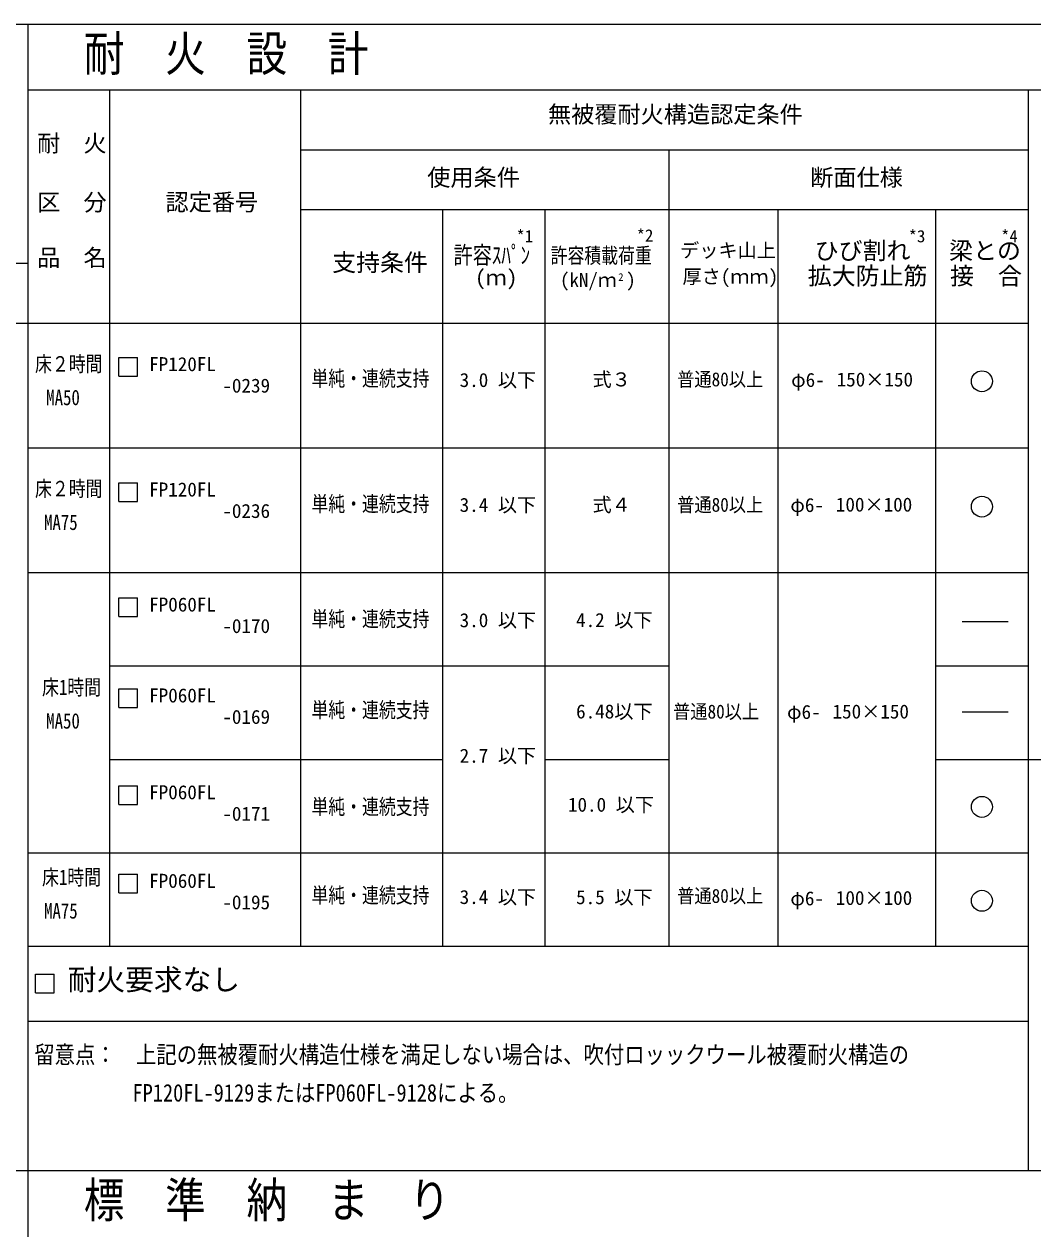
# Model space of a CAD drawing. Units: millimetres, scale not verified. Extents: x -2848 to 2848, y -2045 to 2045.
# Drawn here: x -58 to 1291, y 433 to 2045 of the extents above; entities that cross this region are included whole.
import ezdxf
from ezdxf.enums import TextEntityAlignment as Align

# ---------------------------------------------------------------- set-up
doc = ezdxf.new("R2010")
doc.units = ezdxf.units.MM
doc.header["$LTSCALE"] = 8
for name, color, linetype, lineweight in [('0-0_0', 4, 'Continuous', 9), ('0-4_16', 134, 'Continuous', 18), ('0-5_32', 4, 'Continuous', 9)]:
    doc.layers.add(name, color=color, linetype=linetype, lineweight=lineweight)
doc.layers.add('0-8_80', color=7, linetype='Continuous')
doc.styles.add('ＭＳ ゴシック', font='')
doc.styles.get('ＭＳ ゴシック').set_extended_font_data('MS Gothic')

msp = doc.modelspace()

# ---------------------------------------------------------------- linework, layer by layer
at = {"layer": '0-0_0', "color": 2, "lineweight": 18}
for p, q in [((-53.403, 2044.544), (-53.403, -1835.456)), ((-53.403, 1956.53), (2848.301, 1956.53)), ((1284.224, 1956.53), (1284.224, 510.846)), ((1284.224, 1060.846), (2848.301, 1060.846)), ((-1313.403, 510.846), (2848.301, 510.846))]:
    msp.add_line(p, q, dxfattribs=at)
at = {"layer": '0-0_0', "color": 7, "lineweight": 18}
for p, q in [((56.597, 810.846), (56.597, 1956.53)), ((311.597, 810.846), (311.597, 1956.53)), ((804.178, 810.846), (804.178, 1876.526)), ((501.81, 810.846), (501.81, 1796.526)), ((638.65, 810.846), (638.65, 1796.526)), ((949.969, 810.846), (949.969, 1796.526)), ((1160.649, 810.846), (1160.649, 1796.526)), ((-53.403, 510.846), (1284.224, 510.846))]:
    msp.add_line(p, q, dxfattribs=at)
at = {"layer": '0-0_0', "color": 3, "lineweight": 18}
for p, q in [((311.597, 1876.526), (1284.224, 1876.526)), ((311.597, 1796.526), (1284.224, 1796.526)), ((-53.403, 1644.646), (1284.224, 1644.646)), ((-53.403, 1477.746), (1284.224, 1477.746)), ((-53.403, 1310.846), (1284.224, 1310.846)), ((1257.472, 1245.107), (1196.121, 1245.107)), ((56.597, 1185.846), (804.178, 1185.846)), ((1160.649, 1185.846), (1284.224, 1185.846)), ((1257.472, 1124.136), (1196.121, 1124.136)), ((56.597, 1060.846), (501.81, 1060.846)), ((638.65, 1060.846), (804.178, 1060.846)), ((1160.649, 1060.846), (1284.224, 1060.846)), ((-53.403, 935.846), (1284.224, 935.846)), ((-53.403, 810.846), (1284.224, 810.846)), ((-53.403, 710.846), (1284.224, 710.846))]:
    msp.add_line(p, q, dxfattribs=at)
at = {"layer": '0-0_0'}
for p, q in [((68.31, 1573.428), (68.31, 1598.428)), ((68.31, 1598.428), (93.31, 1598.428)), ((93.31, 1573.428), (93.31, 1598.428)), ((68.31, 1573.428), (93.31, 1573.428)), ((68.31, 1405.738), (68.31, 1430.738)), ((68.31, 1430.738), (93.31, 1430.738)), ((93.31, 1405.738), (93.31, 1430.738)), ((68.31, 1405.738), (93.31, 1405.738)), ((68.31, 1251.848), (68.31, 1276.848)), ((68.31, 1276.848), (93.31, 1276.848)), ((93.31, 1251.848), (93.31, 1276.848)), ((68.31, 1251.848), (93.31, 1251.848)), ((68.31, 1130.243), (68.31, 1155.243)), ((68.31, 1155.243), (93.31, 1155.243)), ((93.31, 1130.243), (93.31, 1155.243)), ((68.31, 1130.243), (93.31, 1130.243)), ((68.31, 1000.716), (68.31, 1025.716)), ((68.31, 1025.716), (93.31, 1025.716)), ((93.31, 1000.716), (93.31, 1025.716)), ((68.31, 1000.716), (93.31, 1000.716)), ((68.31, 882.207), (68.31, 907.207)), ((68.31, 907.207), (93.31, 907.207)), ((93.31, 882.207), (93.31, 907.207)), ((68.31, 882.207), (93.31, 882.207)), ((-42.969, 748.498), (-42.969, 773.498)), ((-42.969, 773.498), (-17.969, 773.498)), ((-17.969, 748.498), (-17.969, 773.498)), ((-42.969, 748.498), (-17.969, 748.498))]:
    msp.add_line(p, q, dxfattribs=at)
at = {"layer": '0-0_0', "color": 7, "lineweight": 18}
for centre in [(1222.436, 1566.688), (1222.436, 1398.997), (1222.436, 997.343), (1222.436, 871.739)]:
    msp.add_circle(centre, 14, dxfattribs=at)
at = {"layer": '0-4_16', "color": 7}
msp.add_line((-2848.301, 2044.544), (2848.301, 2044.544), dxfattribs=at)
at = {"layer": '0-5_32', "color": 7, "lineweight": 18}
msp.add_line((-2848.301, 1724.651), (-53.403, 1724.651), dxfattribs=at)
at = {"layer": '0-5_32', "color": 2, "lineweight": 18}
msp.add_line((-2848.301, 1644.651), (-53.403, 1644.651), dxfattribs=at)

# ---------------------------------------------------------------- texts
at = {"layer": '0-0_0', "color": 7, "style": 'ＭＳ ゴシック'}
for s, height, p in [('無被覆耐火構造認定条件', 22.71, (642.234, 1905.729)), ('耐\u3000火', 22.71, (-40.772, 1867.012)), ('使用条件', 22.71, (480.834, 1821.272)), ('断面仕様', 22.71, (992.85, 1821.272)), ('区\u3000分', 22.71, (-40.772, 1788.022)), ('認定番号', 22.71, (130.864, 1788.247)), ('*1', 16.42, (600.062, 1747.673)), ('*2', 16.42, (760.806, 1748.684)), ('*3', 16.42, (1124.473, 1747.673)), ('*4', 16.42, (1248.049, 1747.673)), ('品\u3000名', 22.71, (-40.772, 1713.883)), ('支持条件', 23.46, (353.738, 1706.864)), ('デッキ山上', 18.77, (818.983, 1726.88)), ('ひび割れ', 23.46, (998.87, 1722.71)), ('梁との', 23.46, (1178.609, 1722.71)), ('(ｍ)', 20.65, (544.894, 1688.969)), ('(kN/ｍ )', 18.58, (658.362, 1687.405)), ('2', 10.32, (736.202, 1697.881)), ('厚さ(ｍｍ)', 18.77, (822.068, 1691.786)), ('拡大防止筋', 23.46, (989.618, 1688.999)), ('接\u3000合', 23.46, (1179.906, 1688.999)), ('FP120FL', 18.77, (108.954, 1574.623)), ('式３', 18.77, (701.826, 1554.198)), ('-0239', 18.77, (206.85, 1545.911)), ('3.0 以下', 18.77, (524.127, 1553.416)), ('φ6-', 18.77, (967.389, 1553.541)), ('150×150', 18.77, (1028.207, 1554.119)), ('FP120FL', 18.77, (108.954, 1406.932)), ('-0236', 18.77, (206.85, 1378.221)), ('3.4 以下', 18.77, (524.127, 1386.353)), ('式４', 18.77, (701.826, 1386.506)), ('φ6-', 18.77, (966.347, 1386.177)), ('100×100', 18.77, (1027.166, 1386.755)), ('FP060FL', 18.77, (108.954, 1253.042)), ('3.0 以下', 18.77, (524.127, 1232.104)), ('4.2 以下', 18.77, (679.834, 1232.308)), ('-0170', 18.77, (206.85, 1224.331)), ('FP060FL', 18.77, (108.954, 1131.438)), ('6.48以下', 18.77, (679.834, 1110.006)), ('φ6-', 18.77, (961.923, 1109.339)), ('150×150', 18.77, (1022.742, 1109.918)), ('-0169', 18.77, (206.85, 1102.726)), ('2.7 以下', 18.77, (524.127, 1050.796)), ('FP060FL', 18.77, (108.954, 1001.91)), ('10.0 以下', 18.77, (668.926, 985.298)), ('-0171', 18.77, (206.85, 973.199)), ('FP060FL', 18.77, (108.954, 883.402)), ('3.4 以下', 18.77, (524.127, 861.789)), ('5.5 以下', 18.77, (679.834, 861.559)), ('-0195', 18.77, (206.85, 854.69)), ('φ6-', 18.77, (966.347, 859.962)), ('100×100', 18.77, (1027.166, 860.54)), ('\u3000 耐火要求なし', 28.15, (-57.454, 743.727))]:
    msp.add_text(s, height=height, dxfattribs=at).set_placement(p, align=Align.BOTTOM_LEFT)
for s, height, width, p in [('許容ｽﾊﾟﾝ', 23.46, 0.8, (515.954, 1716.726)), ('許容積載荷重', 20.65, 0.8, (645.78, 1718.493)), ('\u3000 床２時間', 20.65, 0.8, (-77.318, 1573.51)), ('単純・連続支持', 20.65, 0.8, (326.026, 1553.997)), ('普通80以上', 18.77, 0.9, (814.954, 1554.326)), ('MA50', 20.65, 0.8, (-28.625, 1528.51)), ('\u3000 床２時間', 20.65, 0.8, (-77.318, 1406.558)), ('単純・連続支持', 20.65, 0.8, (326.026, 1386.276)), ('普通80以上', 18.77, 0.9, (814.954, 1386.542)), ('MA75', 20.65, 0.8, (-31.558, 1361.558)), ('単純・連続支持', 20.65, 0.8, (326.026, 1232.349)), ('\u3000 床1時間', 20.65, 0.8, (-67.931, 1140.867)), ('単純・連続支持', 20.65, 0.8, (326.026, 1110.574)), ('普通80以上', 18.77, 0.9, (809.489, 1109.835)), ('MA50', 20.65, 0.8, (-28.625, 1095.867)), ('単純・連続支持', 20.65, 0.8, (326.026, 981.078)), ('\u3000 床1時間', 20.65, 0.8, (-67.931, 886.726)), ('単純・連続支持', 20.65, 0.8, (326.026, 862.681)), ('普通80以上', 18.77, 0.9, (814.954, 863.284)), ('MA75', 20.65, 0.8, (-31.558, 841.726)), ('留意点：\u3000上記の無被覆耐火構造仕様を満足しない場合は、吹付ロッックウール被覆耐火構造の', 23.46, 0.85, (-44.559, 647.237)), ('FP120FL-9129またはFP060FL-9128による。', 23.46, 0.85, (86.764, 596.098))]:
    msp.add_text(s, height=height, dxfattribs=dict(at, width=width)).set_placement(p, align=Align.BOTTOM_LEFT)
at = {"layer": '0-8_80', "style": 'ＭＳ ゴシック', "width": 0.85}
for s, p in [('耐\u3000火\u3000設\u3000計', (21.551, 1967.573)), ('標\u3000準\u3000納\u3000ま\u3000り', (21.551, 433.875))]:
    msp.add_text(s, height=46.92, dxfattribs=at).set_placement(p, align=Align.BOTTOM_LEFT)

doc.saveas('drawing.dxf')
